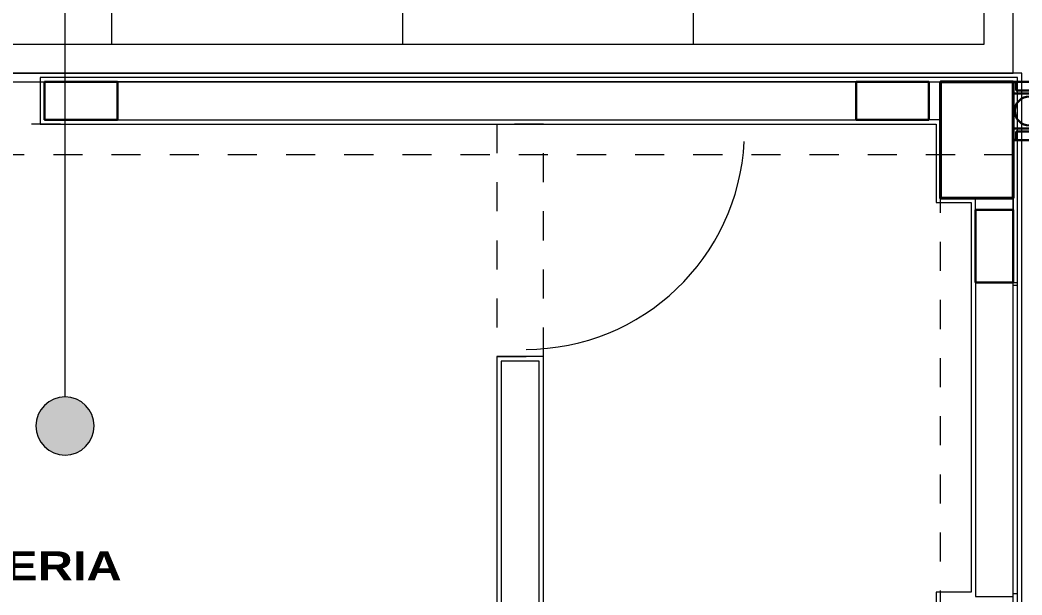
# Model space of a CAD drawing. Header units: metres. Extents: x 349703 to 349913, y 9282546 to 9282694.
# Drawn here: x 349792.72 to 349796.165, y 9282654.562 to 9282656.54 of the extents above; entities that cross this region are included whole.
import ezdxf

# ---------------------------------------------------------------- set-up
doc = ezdxf.new("R2010")
doc.units = ezdxf.units.M
doc.header["$LTSCALE"] = 0.25
doc.linetypes.add('B. SUM 2$0$HIDDEN', pattern=[0.375, 0.25, -0.125])
doc.linetypes.add('DASHED2', pattern=[0.762, 0.635, -0.127])
for name, color, linetype, lineweight in [('ARQ-FONDO', 253, 'CONTINUOUS', 9), ('COTAS', 94, 'CONTINUOUS', 18), ('CUNETAS-RED', 5, 'CONTINUOUS', 18), ('TRAZO', 2, 'Continuous', 13)]:
    doc.layers.add(name, color=color, linetype=linetype, lineweight=lineweight)
doc.styles.add('MOYO2', font='arialbd.ttf', dxfattribs={"width": 1.2})

# ---------------------------------------------------------------- blocks, each defined once
blk = doc.blocks.new('*U931')
blk.add_arc((0.022, 0.0479), 0.7531, 0.1579, 87.0814)
blk = doc.blocks.new('MODULO MADRE')
at = {"layer": 'ARQ-FONDO'}
for points in [[(350116.0065, 9282494.6874), (350117.0665, 9282494.6874), (350117.0665, 9282494.6724)], [(350116.0065, 9282494.6724), (350116.0065, 9282494.6874)], [(350117.0765, 9282494.5424), (350117.0765, 9282494.6874), (350117.3415, 9282494.6874)], [(350117.3415, 9282494.6874), (350117.7815, 9282494.6874), (350117.7815, 9282494.1324)], [(350117.0665, 9282494.5274), (350116.0115, 9282494.5274), (350116.0115, 9282494.4074), (350115.8515, 9282494.4074), (350115.8515, 9282494.5274), (350114.3615, 9282494.5274), (350114.3615, 9282494.4224)], [(350117.6215, 9282494.1324), (350117.6215, 9282494.4074), (350117.3515, 9282494.4074), (350117.3515, 9282494.5274), (350117.0665, 9282494.5274)], [(350114.3615, 9282494.4224), (350114.3615, 9282493.0574), (350116.8215, 9282493.0574), (350116.8215, 9282492.8974), (350114.3615, 9282492.8974), (350114.3615, 9282491.3824), (350114.2015, 9282491.3824), (350114.2015, 9282494.4224)], [(350117.6215, 9282491.5924), (350117.6215, 9282494.1324)], [(350117.6365, 9282494.1324), (350117.7665, 9282494.1324)], [(350117.7665, 9282494.1324), (350117.6365, 9282494.1324)], [(350117.7815, 9282494.1324), (350117.7815, 9282491.6624)], [(350117.7815, 9282491.6624), (350117.7815, 9282491.3274), (350117.6215, 9282491.3274), (350117.6215, 9282491.5924)]]:
    blk.add_lwpolyline(points, dxfattribs=at)
for points in [[(350115.9965, 9282494.6724), (350117.0765, 9282494.6724), (350117.0765, 9282494.5424), (350115.9965, 9282494.5424)], [(350117.3665, 9282494.6724), (350117.3265, 9282494.6724), (350117.3265, 9282494.5424), (350117.3665, 9282494.5424)], [(350117.7665, 9282494.3824), (350117.7665, 9282494.4224), (350117.6365, 9282494.4224), (350117.6365, 9282494.3824)], [(350117.6365, 9282494.1324), (350117.7665, 9282494.1324), (350117.7665, 9282491.5924), (350117.6365, 9282491.5924)], [(350114.3465, 9282493.0424), (350116.8065, 9282493.0424), (350116.8065, 9282492.9124), (350114.3465, 9282492.9124)]]:
    blk.add_lwpolyline(points, close=True, dxfattribs=at)
at = {"layer": 'ARQ-FONDO', "lineweight": 30, "flags": 128}
for points in [[(350117.0765, 9282494.5424), (350117.0765, 9282494.6724), (350117.3265, 9282494.6724), (350117.3265, 9282494.5424), (350117.0765, 9282494.5424)], [(350117.6365, 9282494.3824), (350117.7665, 9282494.3824), (350117.7665, 9282494.1324), (350117.6365, 9282494.1324), (350117.6365, 9282494.3824)], [(350117.6365, 9282491.5924), (350117.7665, 9282491.5924), (350117.7665, 9282491.3424), (350117.6365, 9282491.3424), (350117.6365, 9282491.5924)]]:
    blk.add_lwpolyline(points, dxfattribs=at)
at = {"layer": 'ARQ-FONDO', "lineweight": 40}
blk.add_lwpolyline([(350117.3665, 9282494.6724), (350117.7665, 9282494.6724), (350117.7665, 9282494.4224), (350117.3665, 9282494.4224)], close=True, dxfattribs=at)
at = {"layer": 'ARQ-FONDO', "linetype": 'DASHED2', "ltscale": 0.3}
blk.add_lwpolyline([(350116.8215, 9282493.0574), (350117.6215, 9282493.0574), (350117.6215, 9282492.8974), (350116.8215, 9282492.8974)], close=True, dxfattribs=at)
blk.add_lwpolyline([(350117.6215, 9282491.3974), (350117.6215, 9282490.4274)], dxfattribs=at)
at = {"layer": 'ARQ-FONDO', "xscale": -1}
blk.add_blockref('*U931', (350117.6215, 9282492.9474), dxfattribs=at)
blk = doc.blocks.new('KOINCOIEW')
at = {"layer": 'ARQ-FONDO', "linetype": 'B. SUM 2$0$HIDDEN', "flags": 128}
for points in [[(350104.3165, 9282483.0546), (350117.7665, 9282483.0546)], [(350117.5165, 9282477.5546), (350117.5165, 9282483.0546)], [(350117.7665, 9282477.5546), (350117.7665, 9282483.0546)], [(350104.3165, 9282482.8046), (350117.7665, 9282482.8046)]]:
    blk.add_lwpolyline(points, dxfattribs=at)
blk = doc.blocks.new('VEREDA MODULO MADRE')
at = {"layer": 'ARQ-FONDO'}
blk.add_lwpolyline([(350117.7965, 9282494.6724), (350118.9665, 9282494.6724), (350118.9665, 9282490.6724), (350117.7965, 9282490.6724), (350117.7965, 9282494.6724)], dxfattribs=at)
at = {"layer": 'ARQ-FONDO', "flags": 128}
blk.add_lwpolyline([(350117.8965, 9282494.5724), (350118.8665, 9282494.5724), (350118.8665, 9282490.7724), (350117.8965, 9282490.7724)], close=True, dxfattribs=at)
for points in [[(350118.8665, 9282493.5724), (350117.8965, 9282493.5724)], [(350118.8665, 9282492.5724), (350117.8965, 9282492.5724)], [(350118.8665, 9282491.5724), (350117.8965, 9282491.5724)]]:
    blk.add_lwpolyline(points, dxfattribs=at)
blk = doc.blocks.new('NOMBRES MODULO MADDRES')
at = {"layer": 'ARQ-FONDO', "lineweight": -2, "insert": (350156.6739, 9282480.7157, 0), "char_height": 0.1, "width": 2.666695, "attachment_point": 8, "style": 'MOYO2'}
blk.add_mtext('LAVANDERIA', dxfattribs=at)
blk = doc.blocks.new('hdgyt')
at = {"layer": 'ARQ-FONDO'}
for p, q in [((-37274.7231, -199270.5272), (-37274.7231, -199270.5726)), ((-37274.7131, -199270.5272), (-37274.7131, -199270.5826)), ((-37274.5931, -199270.5272), (-37274.5931, -199270.5826)), ((-37274.5831, -199270.5272), (-37274.5831, -199270.5726)), ((-37274.7231, -199270.5726), (-37274.7481, -199270.5726)), ((-37274.7131, -199270.5826), (-37274.7481, -199270.5826)), ((-37274.5931, -199270.5826), (-37274.5581, -199270.5826)), ((-37274.5831, -199270.5726), (-37274.5581, -199270.5726))]:
    blk.add_line(p, q, dxfattribs=at)
at = {"layer": 'ARQ-FONDO', "lineweight": 5}
blk.add_lwpolyline([(-37274.5531, -199270.4326), (-37274.7531, -199270.4326), (-37274.7531, -199270.5826), (-37274.5531, -199270.5826)], close=True, dxfattribs=at)
at = {"layer": 'ARQ-FONDO'}
blk.add_circle((-37274.6531, -199270.5272), 0.05, dxfattribs=at)
for centre, radius, start, end in [((-37274.6531, -199270.5272), 0.07, 0, 180), ((-37274.6531, -199270.5272), 0.06, 0, 180), ((-37274.7481, -199270.5776), 0.005, 90, 270), ((-37274.5581, -199270.5776), 0.005, 270, 90)]:
    blk.add_arc(centre, radius, start, end, dxfattribs=at)
blk = doc.blocks.new('*U947')
at = {"layer": 'cotas', "true_color": 0x000000}
h = blk.add_hatch(color=18, dxfattribs=at)
h.dxf.hatch_style = 1
edge = h.paths.add_edge_path()
edge.add_arc((2841.4206, 1652.8066), 0.1, 0, 360)
at = {"layer": 'TRAZO', "color": 18, "true_color": 0x000000}
blk.add_line((2841.4206, 1652.7066), (2841.4206, 1649.9329), dxfattribs=at)
blk.add_circle((2841.4206, 1652.8066), 0.1, dxfattribs=at)
blk = doc.blocks.new('montante')
at = {"layer": 'ARQ-FONDO', "lineweight": 30}
for p, q in [((0, 0.07), (0.0455, 0.07)), ((0.0455, 0.07), (0.0455, 0.095)), ((0, 0.06), (0.0555, 0.06)), ((0, -0.06), (0.0555, -0.06)), ((0, -0.07), (0.0455, -0.07)), ((0.0455, -0.07), (0.0455, -0.095))]:
    blk.add_line(p, q, dxfattribs=at)
blk.add_lwpolyline([(-0.0945, 0.1), (-0.0945, -0.1), (0.0555, -0.1), (0.0555, 0.1)], close=True, dxfattribs=at)
blk.add_circle((0, 0), 0.05, dxfattribs=at)
for centre, radius, start, end in [((0, 0), 0.07, 90, 270), ((0.0505, 0.095), 0.005, 0, 180), ((0, 0), 0.06, 90, 270), ((0.0505, -0.095), 0.005, 180, 0)]:
    blk.add_arc(centre, radius, start, end, dxfattribs=at)
blk = doc.blocks.new('drenaje')
at = {"layer": 'CUNETAS-RED', "lineweight": 30, "rotation": 180}
blk.add_blockref('montante', (78.0341, -19.3104), dxfattribs=at)

msp = doc.modelspace()

# ---------------------------------------------------------------- linework, layer by layer
at = {"layer": 'ARQ-FONDO'}
for points in [[(349796.1645, 9282642.8474), (349796.1645, 9282656.3574), (349790.6045, 9282656.3574), (349790.6045, 9282642.8474)], [(349790.6345, 9282656.3274), (349796.1486, 9282656.3274), (349796.1486, 9282643.1317), (349790.6345, 9282643.1317)]]:
    msp.add_lwpolyline(points, close=True, dxfattribs=at)

# ---------------------------------------------------------------- block references
at = {"layer": 'ARQ-FONDO', "xscale": -1}
for name, p, rotation in [('*U947', (346951.4542, 9284307.9504), 180), ('VEREDA MODULO MADRE', (-8932698.5378, 8932538.5608), 270), ('MODULO MADRE', (-8932698.5378, 8932538.5608), 270), ('KOINCOIEW', (-8932686.92, 8932538.5608), 270), ('hdgyt', (549067.1088, 9319928.7869), 269.9993980409189)]:
    msp.add_blockref(name, p, dxfattribs=dict(at, rotation=rotation))
at = {"layer": 'ARQ-FONDO'}
msp.add_blockref('NOMBRES MODULO MADDRES', (-364.154, 173.8967), dxfattribs=at)
at = {"layer": 'CUNETAS-RED', "lineweight": 30}
msp.add_blockref('drenaje', (349718.1559, 9282675.5378), dxfattribs=at)

doc.saveas('drawing.dxf')
